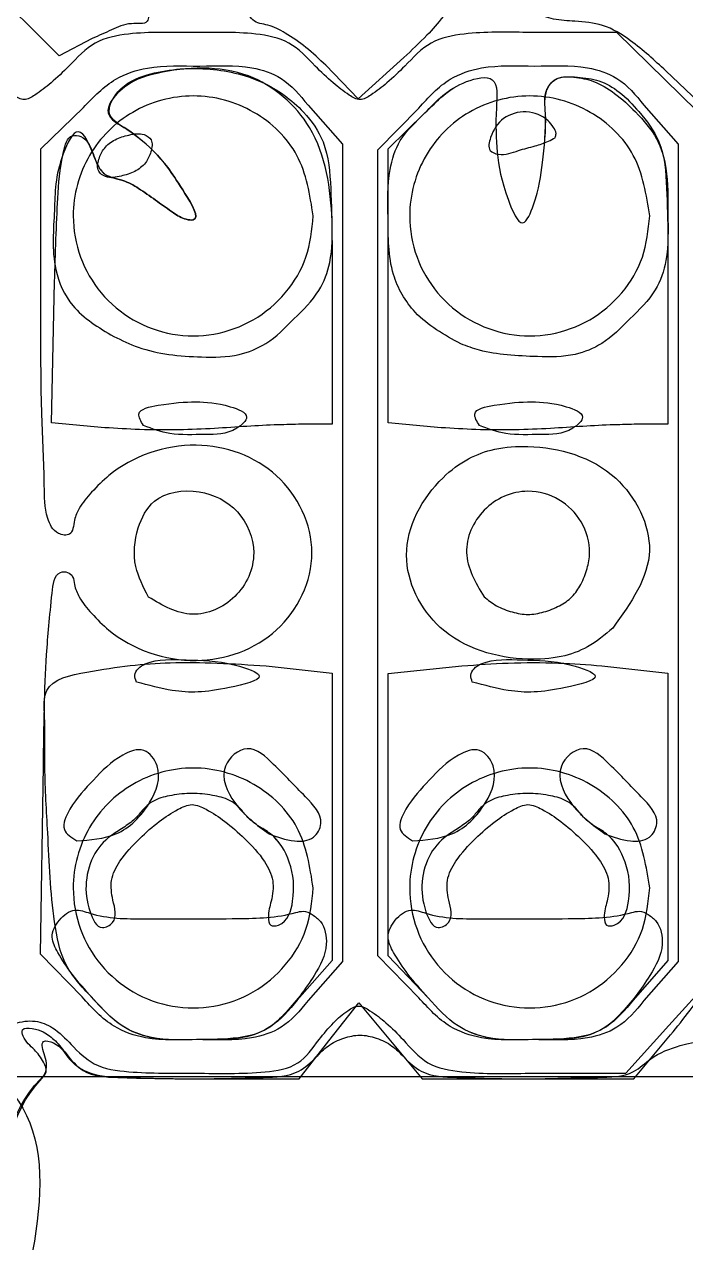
# Model space of a CAD drawing. Extents: x 15.9 to 97.5, y 243.5 to 291.3.
# Drawn here: x 48.75 to 53.75, y 252.74 to 261.96 of the extents above; entities that cross this region are included whole.
import ezdxf

# ---------------------------------------------------------------- set-up
doc = ezdxf.new("R2010")
doc.units = 0
for name, color, linetype in [('black', 7, 'CONTINUOUS'), ('blue', 7, 'CONTINUOUS'), ('drawing', 7, 'CONTINUOUS'), ('red', 7, 'CONTINUOUS')]:
    doc.layers.add(name, color=color, linetype=linetype)

msp = doc.modelspace()

# ---------------------------------------------------------------- linework, layer by layer
at = {"layer": 'black', "color": 7}
for points in [[(49.422142, 259.600428)], [(52.046809, 259.543313)], [(49.647876, 258.92601)], [(52.187876, 258.92601)], [(49.593677, 256.985583)], [(52.133677, 256.985583)], [(49.142202, 255.784251)], [(50.597016, 255.835941)], [(51.682202, 255.784251)], [(53.137016, 255.835941)], [(49.258875, 254.597327)], [(51.798875, 254.597327)]]:
    msp.add_lwpolyline(points, close=True, dxfattribs=at)
for points, knots in [([(49.422142, 259.600428), (49.308209, 259.667619), (49.10536, 259.787248), (48.94167, 260.148198), (48.98197, 260.564714), (48.976066, 260.868816), (49.156627, 261.241913), (49.261286, 261.002312), (49.298865, 260.891548), (49.351448, 260.820487), (49.428208, 260.795913), (49.521801, 260.77459), (49.632385, 260.707746), (49.75044, 260.622227), (49.864185, 260.541971), (49.946412, 260.486475), (50.091521, 260.469461), (49.898183, 260.788423), (49.773678, 260.962484), (49.565132, 261.151648), (49.32035, 261.276839), (49.497533, 261.519526), (49.861706, 261.634314), (50.440668, 261.663542), (50.999802, 261.180837), (51.077575, 260.60945), (51.07692, 260.186628), (50.97874, 259.920219), (50.785101, 259.734552), (50.600497, 259.544737), (50.351339, 259.44373), (50.09761, 259.441136), (49.841953, 259.457834), (49.615022, 259.506109), (49.483046, 259.570646), (49.422142, 259.600428)], [0, 0, 0, 0, 0.387128, 0.689254, 1.13491, 1.57045, 1.772409, 1.977504, 2.074988, 2.159223, 2.223665, 2.311583, 2.447482, 2.604946, 2.751929, 2.860423, 2.912477, 3.1221, 3.498342, 3.781423, 3.969163, 4.160166, 4.467764, 5.158713, 5.764733, 6.491312, 6.805904, 7.031623, 7.318396, 7.600335, 7.819194, 8.103215, 8.352731, 8.589411, 8.79223, 8.79223, 8.79223, 8.79223]), ([(52.046809, 259.543308), (51.922338, 259.612358), (51.700287, 259.735541), (51.494656, 260.095811), (51.499898, 260.477891), (51.488364, 260.820165), (51.578123, 261.107177), (51.810916, 261.316744), (51.989362, 261.51881), (52.337935, 261.592769), (52.30651, 261.265849), (52.317283, 260.976081), (52.361322, 260.726048), (52.508972, 260.378054), (52.63661, 260.67696), (52.662921, 260.918568), (52.700844, 261.220463), (52.671601, 261.442272), (52.762561, 261.569366), (52.907837, 261.564473), (53.062033, 261.535362), (53.2218, 261.438172), (53.380419, 261.290561), (53.538479, 261.111424), (53.617494, 260.836635), (53.609351, 260.52514), (53.621533, 260.211757), (53.525178, 259.924164), (53.325689, 259.735981), (53.140887, 259.544487), (52.891296, 259.443981), (52.644045, 259.444196), (52.403268, 259.457684), (52.206551, 259.484219), (52.093595, 259.526006), (52.046809, 259.543313)], [0, 0, 0, 0, 0.419965, 0.749202, 1.183315, 1.544712, 1.777287, 2.057359, 2.451324, 2.646793, 2.862263, 3.196063, 3.569085, 3.771983, 3.929951, 4.25568, 4.627429, 4.806279, 4.906375, 5.049861, 5.200842, 5.384347, 5.596233, 5.854354, 6.086785, 6.432853, 6.787255, 7.022566, 7.314411, 7.596658, 7.814657, 8.099001, 8.329476, 8.540684, 8.690015, 8.690015, 8.690015, 8.690015]), ([(49.647876, 258.926015), (49.628189, 258.957731), (49.574684, 259.043928), (49.82698, 259.09523), (50.035646, 259.109905), (50.243991, 259.097), (50.476264, 259.006499), (50.308552, 258.854461), (50.108602, 258.863202), (49.86275, 258.846563), (49.713353, 258.901801), (49.647876, 258.92601)], [0, 0, 0, 0, 0.093812, 0.254958, 0.539959, 0.803195, 0.949663, 1.061078, 1.306571, 1.572742, 1.780412, 1.780412, 1.780412, 1.780412]), ([(52.187876, 258.926015), (52.168189, 258.957731), (52.114684, 259.043928), (52.36698, 259.09523), (52.575646, 259.109905), (52.783991, 259.097), (53.016264, 259.006499), (52.848552, 258.854461), (52.648602, 258.863202), (52.402751, 258.846563), (52.253353, 258.901801), (52.187876, 258.92601)], [0, 0, 0, 0, 0.093812, 0.254958, 0.539959, 0.803195, 0.949663, 1.061078, 1.306571, 1.572741, 1.780412, 1.780412, 1.780412, 1.780412]), ([(49.593678, 256.985589), (49.587415, 257.002803), (49.574647, 257.037892), (49.605943, 257.093299), (49.732385, 257.165408), (50.00749, 257.145767), (50.243367, 257.153427), (50.63355, 257.021493), (50.174155, 256.908335), (49.924525, 256.897191), (49.68688, 256.960682), (49.593677, 256.985583)], [0, 0, 0, 0, 0.052666, 0.107359, 0.172424, 0.482869, 0.857044, 1.055304, 1.297425, 1.729902, 2.008964, 2.008964, 2.008964, 2.008964]), ([(52.133678, 256.985589), (52.127415, 257.002803), (52.114647, 257.037892), (52.145943, 257.093299), (52.272385, 257.165408), (52.54749, 257.145767), (52.783367, 257.153427), (53.17355, 257.021493), (52.714155, 256.908335), (52.464525, 256.897191), (52.22688, 256.960682), (52.133677, 256.985583)], [0, 0, 0, 0, 0.052666, 0.107359, 0.172424, 0.482869, 0.857044, 1.055304, 1.297425, 1.729902, 2.008964, 2.008964, 2.008964, 2.008964]), ([(49.142202, 255.784251), (49.101962, 255.809737), (49.01148, 255.867043), (49.110775, 256.076948), (49.268836, 256.24385), (49.435937, 256.420509), (49.656452, 256.505809), (49.801487, 256.31029), (49.700865, 256.039555), (49.468131, 255.80598), (49.245491, 255.791137), (49.142202, 255.784251)], [0, 0, 0, 0, 0.126605, 0.284679, 0.568214, 0.859695, 1.022338, 1.177177, 1.459468, 1.80783, 2.109307, 2.109307, 2.109307, 2.109307]), ([(50.597016, 255.835941), (50.504225, 255.90408), (50.336138, 256.027511), (50.197197, 256.333858), (50.443472, 256.544402), (50.672057, 256.324967), (50.833775, 256.156235), (51.028205, 255.957371), (50.936602, 255.785465), (50.766053, 255.77374), (50.658919, 255.813162), (50.597016, 255.835941)], [0, 0, 0, 0, 0.350964, 0.635756, 0.846656, 1.079272, 1.422358, 1.657013, 1.773226, 1.919, 2.118504, 2.118504, 2.118504, 2.118504]), ([(51.682202, 255.784251), (51.641962, 255.809737), (51.55148, 255.867043), (51.650775, 256.076948), (51.808836, 256.24385), (51.975937, 256.420509), (52.196452, 256.505809), (52.341487, 256.31029), (52.240865, 256.039555), (52.008131, 255.80598), (51.785491, 255.791137), (51.682202, 255.784251)], [0, 0, 0, 0, 0.126605, 0.284679, 0.568214, 0.859695, 1.022338, 1.177177, 1.459468, 1.80783, 2.109307, 2.109307, 2.109307, 2.109307]), ([(53.137016, 255.835941), (53.044225, 255.90408), (52.876138, 256.027511), (52.737197, 256.333858), (52.983472, 256.544402), (53.212057, 256.324967), (53.373775, 256.156235), (53.568205, 255.957371), (53.476602, 255.785465), (53.306053, 255.77374), (53.198919, 255.813162), (53.137016, 255.835941)], [0, 0, 0, 0, 0.350964, 0.635756, 0.846656, 1.079272, 1.422358, 1.657013, 1.773226, 1.919, 2.118504, 2.118504, 2.118504, 2.118504]), ([(49.258875, 254.597329), (49.206524, 254.656075), (49.110304, 254.764051), (49.010326, 254.914212), (48.935622, 255.059764), (49.002158, 255.190117), (49.119119, 255.280953), (49.340447, 255.194359), (49.749585, 255.193382), (50.272374, 255.191684), (50.673433, 255.202524), (50.86042, 255.258954), (50.928056, 255.227234), (51.014512, 255.15709), (51.052936, 254.969592), (50.921283, 254.725454), (50.75907, 254.511327), (50.56609, 254.333568), (50.327134, 254.279945), (50.039709, 254.282625), (49.737619, 254.269416), (49.452134, 254.380947), (49.329208, 254.518579), (49.258875, 254.597327)], [0, 0, 0, 0, 0.234615, 0.431223, 0.552184, 0.692698, 0.83274, 0.947664, 1.358901, 2.070239, 2.509195, 2.566968, 2.63801, 2.720064, 2.897254, 3.150446, 3.524156, 3.712126, 3.918724, 4.236032, 4.58046, 4.814105, 5.126564, 5.126564, 5.126564, 5.126564]), ([(51.798875, 254.597329), (51.746524, 254.656075), (51.650304, 254.764051), (51.550326, 254.914212), (51.475622, 255.059764), (51.542158, 255.190117), (51.659119, 255.280953), (51.880447, 255.194359), (52.289585, 255.193382), (52.812374, 255.191684), (53.213433, 255.202524), (53.40042, 255.258954), (53.468056, 255.227234), (53.554512, 255.15709), (53.592936, 254.969592), (53.461283, 254.725454), (53.29907, 254.511327), (53.10609, 254.333568), (52.867134, 254.279945), (52.579709, 254.282625), (52.277619, 254.269416), (51.992134, 254.380948), (51.869209, 254.518579), (51.798875, 254.597327)], [0, 0, 0, 0, 0.234615, 0.431223, 0.552184, 0.692698, 0.83274, 0.947664, 1.358901, 2.070239, 2.509195, 2.566968, 2.63801, 2.720064, 2.897254, 3.150446, 3.524156, 3.712126, 3.918724, 4.236032, 4.58046, 4.814104, 5.126564, 5.126564, 5.126564, 5.126564]), ([(36.143595, 245.869608), (36.105801, 246.586724), (35.999344, 248.606629), (36.485112, 251.117955), (35.666732, 253.490455), (36.209662, 254.022645), (36.217958, 254.090728), (36.201766, 254.161555), (36.156652, 254.287548), (36.317853, 254.250608), (36.372437, 254.127157), (36.548553, 254.003287), (36.876499, 253.991025), (37.320865, 253.978497), (37.756845, 253.991161), (38.102328, 254.002264), (38.243808, 254.136796), (38.34099, 254.240241), (38.458036, 254.294627), (38.584817, 254.32292), (38.711598, 254.294627), (38.828646, 254.24024), (38.925824, 254.136798), (39.067331, 254.002246), (39.412566, 253.991299), (39.851722, 253.977412), (40.290433, 253.994101), (40.632383, 253.998364), (40.789083, 254.146518), (41.018567, 254.297357), (41.592152, 254.261823), (42.394817, 254.306436), (43.197482, 254.261823), (43.771068, 254.297355), (44.000551, 254.146518), (44.157258, 253.998363), (44.499157, 253.994128), (44.938251, 253.977202), (45.37607, 253.991921), (45.723804, 254.001314), (45.891693, 254.169548), (46.065788, 254.317175), (46.34225, 254.318531), (46.515086, 254.172453), (46.671935, 254.017126), (46.950656, 253.978887), (47.277326, 253.951581), (47.639443, 253.947311), (47.936165, 253.961029), (48.165378, 253.998854), (48.316233, 254.05215), (48.441663, 254.058715), (49.114895, 253.604354), (48.275374, 250.932044), (48.19428, 249.128963), (49.21254, 245.861146), (48.244594, 245.838868), (47.840629, 245.862681), (47.256486, 245.912861), (46.694215, 245.951767), (46.247738, 245.995041), (45.433063, 245.732646), (43.544947, 245.87258), (41.162746, 245.878701), (39.274768, 245.725167), (38.474885, 245.9917), (38.063936, 245.95448), (37.435558, 245.902102), (36.815146, 245.871824), (36.338616, 245.779084), (36.183668, 245.851054), (36.143597, 245.869666)], [0, 0, 0, 0, 2.131708, 6.004398, 8.113401, 8.167778, 8.231539, 8.302195, 8.412765, 8.488841, 8.662815, 8.821885, 9.099927, 9.622954, 10.160049, 10.434266, 10.60378, 10.726075, 10.859055, 10.983732, 11.10841, 11.24139, 11.363685, 11.5332, 11.807417, 12.344511, 12.871351, 13.148285, 13.3098, 13.501142, 13.957313, 14.950858, 15.944403, 16.400574, 16.591916, 16.753432, 17.030365, 17.557203, 18.094299, 18.368516, 18.538029, 18.787715, 19.037471, 19.286029, 19.448389, 19.687201, 20.091641, 20.448362, 20.767985, 20.983846, 21.140067, 21.250931, 21.341953, 23.494369, 27.371613, 29.491794, 29.692914, 30.136981, 30.729306, 31.438248, 31.843874, 32.047915, 33.985121, 37.382943, 39.320054, 39.515389, 39.89051, 40.534164, 41.411691, 41.787036, 41.917962, 41.917962, 41.917962, 41.917962]), ([(48.843596, 245.869602), (48.805801, 246.586718), (48.699344, 248.606623), (49.185115, 251.117949), (48.366723, 253.49045), (48.909653, 254.022639), (48.917951, 254.09072), (48.901771, 254.16155), (48.856653, 254.287542), (49.017854, 254.250603), (49.072438, 254.127151), (49.248554, 254.003281), (49.5765, 253.991019), (50.020866, 253.978491), (50.456846, 253.991155), (50.802329, 254.002258), (50.943809, 254.13679), (51.040991, 254.240235), (51.158038, 254.294621), (51.284819, 254.322914), (51.4116, 254.294621), (51.528648, 254.240234), (51.625825, 254.136793), (51.767335, 254.002232), (52.112545, 253.991361), (52.551371, 253.976902), (52.989034, 253.995533), (53.331503, 253.996239), (53.499271, 254.16217), (53.879851, 254.312577), (54.866444, 254.239838), (56.364819, 254.31604), (57.863193, 254.23984), (58.849788, 254.312574), (59.230365, 254.162171), (59.398139, 253.996235), (59.74056, 253.995561), (60.178603, 253.976693), (60.616095, 253.991983), (60.963803, 254.001301), (61.131696, 254.169544), (61.305789, 254.317169), (61.582252, 254.318525), (61.755087, 254.172447), (61.911936, 254.01712), (62.190657, 253.978881), (62.517327, 253.951575), (62.879444, 253.947305), (63.176166, 253.961023), (63.405379, 253.998848), (63.556234, 254.052144), (63.681665, 254.058709), (64.354898, 253.604349), (63.515375, 250.932037), (63.434281, 249.128956), (64.452542, 245.861142), (63.484596, 245.838861), (63.080629, 245.862683), (62.496497, 245.912809), (61.934184, 245.95193), (61.487791, 245.994764), (60.46201, 245.6675), (57.928683, 245.916386), (54.719435, 245.924834), (52.185264, 245.657917), (51.174837, 245.99144), (50.763966, 245.954626), (50.135546, 245.902024), (49.51515, 245.871827), (49.038617, 245.779077), (48.883669, 245.851048), (48.843598, 245.86966)], [0, 0, 0, 0, 2.131708, 6.004398, 8.113401, 8.167778, 8.23154, 8.302195, 8.412764, 8.488841, 8.662814, 8.821884, 9.099927, 9.622954, 10.160049, 10.434266, 10.603779, 10.726075, 10.859054, 10.983732, 11.10841, 11.241389, 11.363684, 11.533199, 11.807416, 12.344511, 12.869743, 13.147138, 13.307591, 13.552933, 14.350335, 16.212278, 18.074221, 18.871622, 19.116964, 19.277418, 19.554813, 20.080044, 20.617139, 20.891356, 21.06087, 21.310555, 21.560311, 21.808869, 21.971229, 22.210042, 22.614481, 22.971202, 23.290825, 23.506686, 23.662907, 23.773772, 23.864794, 26.01721, 29.894454, 32.014635, 32.215755, 32.659822, 33.252147, 33.96109, 34.366715, 34.570757, 37.166187, 41.786394, 44.381754, 44.577089, 44.952209, 45.595863, 46.473391, 46.848736, 46.979662, 46.979662, 46.979662, 46.979662])]:
    msp.add_open_spline(points, degree=3, knots=knots, dxfattribs=at)
at = {"layer": 'blue', "color": 7}
for points in [[(49.258187, 261.853871), (49.009527, 261.724202), (48.439863, 262.289501)], [(51.615854, 261.709453), (51.269571, 261.396607), (51.025539, 261.651331)], [(59.072234, 261.559437), (58.735529, 261.214869), (58.707799, 260.0757), (58.680069, 258.93653), (56.364856, 258.93653), (54.049642, 258.93653), (54.021912, 260.085431), (53.994182, 261.234332), (53.596944, 261.609431)], [(51.898642, 258.909554), (51.496475, 258.945774), (51.496475, 259.982859), (51.496475, 261.019945), (51.775673, 261.290553)], [(49.356148, 258.909639), (48.951487, 258.945959), (48.975147, 260.013793)], [(51.073141, 259.988331), (51.073141, 258.936494), (50.840308, 258.935732)], [(53.613142, 259.988337), (53.613142, 258.9365), (53.380309, 258.935738)], [(50.573718, 257.108467), (51.073154, 257.051957), (51.073154, 255.965173), (51.073154, 254.878388), (50.810383, 254.579109)], [(51.798875, 254.597334), (51.497944, 254.914834), (51.497182, 255.982643), (51.49642, 257.05045), (52.055318, 257.10771)], [(53.113651, 257.108472), (53.613087, 257.051962), (53.613087, 255.965178), (53.613087, 254.878393), (53.350316, 254.579114)], [(50.006431, 253.98349), (50.824057, 253.98349), (51.049479, 254.271525), (51.274901, 254.55956), (51.515363, 254.271525), (51.755825, 253.98349), (52.555942, 253.98349), (53.356059, 253.98349), (53.632773, 254.315985)]]:
    msp.add_lwpolyline(points, dxfattribs=at)
for points in [[(49.356147, 258.909652)], [(51.898642, 258.909558)], [(49.415112, 255.336033)], [(51.955112, 255.336033)], [(49.269924, 254.587102)], [(51.79882, 254.597334)]]:
    msp.add_lwpolyline(points, close=True, dxfattribs=at)
for points, knots in [([(53.596944, 261.609431), (53.511482, 261.688506), (53.36724, 261.821968), (53.13354, 261.967124), (52.925445, 261.983903), (52.751471, 261.99484), (52.615314, 262.036724), (52.508295, 262.100868), (52.44782, 262.211854), (52.511791, 262.359436), (52.625237, 262.48714), (52.739071, 262.635336), (52.814019, 262.757956), (52.872748, 262.893728), (52.788255, 263.053059), (52.601823, 263.153254), (52.383732, 263.160579), (52.159396, 263.138256), (52.094857, 262.920342), (52.287993, 262.853999), (52.439708, 262.86179), (52.488417, 262.735417), (52.348864, 262.657898), (52.182284, 262.550891), (51.805763, 262.558206), (51.309751, 262.567803), (50.870737, 262.613213), (50.479226, 262.620676), (50.422081, 262.820597), (50.459521, 263.015894), (50.205622, 263.037384), (50.056389, 262.886304), (49.870566, 262.773365), (49.752358, 262.705582), (49.621913, 262.631138), (49.456296, 262.867252), (49.162222, 263.076274), (48.921795, 263.323426), (48.782906, 263.466199)], [0, 0, 0, 0, 0.350286, 0.59121, 0.804152, 0.965841, 1.114677, 1.226447, 1.335632, 1.457171, 1.672773, 1.857181, 2.012664, 2.108942, 2.282593, 2.484959, 2.719659, 2.951302, 3.070435, 3.271053, 3.425396, 3.481145, 3.619079, 3.802843, 4.111563, 4.686452, 5.291829, 5.540848, 5.674629, 5.874219, 6.000628, 6.296308, 6.493258, 6.645935, 6.722204, 6.900187, 7.326745, 7.910209, 7.910209, 7.910209, 7.910209]), ([(55.339201, 263.064062), (55.345843, 263.134181), (55.356115, 263.242616), (55.276163, 263.396575), (55.128295, 263.40798), (54.989384, 263.414145), (54.855752, 263.342109), (54.762624, 263.209132), (54.629531, 263.0338), (54.263314, 262.99622), (53.802541, 262.988146), (53.380968, 262.953819), (53.026194, 262.957213), (52.966214, 262.793243), (52.995569, 262.658388), (53.17849, 262.603762), (53.383374, 262.598394), (53.62324, 262.566928), (53.824504, 262.525102), (54.324071, 262.264533), (55.604352, 262.360835), (57.130096, 262.361418), (58.40733, 262.267405), (58.9125, 262.534383), (59.1508, 262.563021), (59.45161, 262.578705), (59.701443, 262.573176), (59.941118, 262.553549), (59.9661, 262.416218), (59.967477, 262.315433), (59.981791, 262.217441), (60.013455, 262.136751), (60.01883, 262.035469), (59.88492, 261.982232), (59.72214, 261.957331), (59.501027, 261.898688), (59.278158, 261.758001), (59.145014, 261.629615), (59.072234, 261.559437)], [0, 0, 0, 0, 0.209327, 0.323712, 0.471659, 0.613302, 0.743592, 0.902306, 1.101475, 1.37243, 1.938985, 2.491842, 2.726407, 2.849491, 2.962781, 3.098105, 3.363764, 3.599286, 3.817949, 3.976511, 5.276669, 7.455521, 8.743337, 8.909452, 9.151076, 9.455382, 9.799852, 9.957789, 10.068537, 10.167323, 10.271011, 10.358172, 10.434659, 10.539299, 10.728373, 10.957633, 11.208779, 11.511576, 11.511576, 11.511576, 11.511576]), ([(48.871848, 262.958249), (49.043519, 262.758089), (49.30372, 262.454706), (49.663433, 262.215237), (49.697635, 261.952908), (49.531303, 261.979763), (49.406991, 261.917938), (49.308328, 261.875459), (49.258187, 261.853871)], [0, 0, 0, 0, 0.786009, 1.191351, 1.287916, 1.407948, 1.564761, 1.726809, 1.726809, 1.726809, 1.726809]), ([(51.025539, 261.651331), (50.976842, 261.697768), (50.881802, 261.788397), (50.733231, 261.889959), (50.598674, 261.961733), (50.483462, 261.969089), (50.427635, 262.057316), (50.579803, 262.235343), (51.041924, 262.205376), (51.387256, 262.214544), (52.036551, 262.20366), (51.894969, 261.989705), (51.781606, 261.866785), (51.67545, 261.766022), (51.615854, 261.709453)], [0, 0, 0, 0, 0.201563, 0.393385, 0.537956, 0.657446, 0.716138, 0.807126, 1.251163, 1.932904, 2.301651, 2.400451, 2.590463, 2.833676, 2.833676, 2.833676, 2.833676]), ([(48.975147, 260.013793), (48.981758, 260.229967), (48.992055, 260.566706), (49.016683, 260.905368), (49.075313, 261.13104), (49.181816, 261.118027), (49.237961, 261.060227), (49.269002, 260.975819), (49.299603, 260.890223), (49.351311, 260.820704), (49.428252, 260.795811), (49.521778, 260.774606), (49.632393, 260.70771), (49.750436, 260.622209), (49.864186, 260.541949), (49.946408, 260.486453), (50.091531, 260.469438), (49.897921, 260.788421), (49.775245, 260.96234), (49.564833, 261.148969), (49.343735, 261.268678), (49.461235, 261.497749), (49.732152, 261.613416), (50.118421, 261.646996), (50.540662, 261.555716), (50.84293, 261.339277), (51.042146, 261.053366), (51.074932, 260.590206), (51.07386, 260.230158), (51.073141, 259.988331)], [0, 0, 0, 0, 0.632387, 0.985082, 1.125399, 1.188205, 1.264317, 1.357536, 1.45502, 1.539255, 1.603697, 1.691615, 1.827514, 1.984978, 2.131961, 2.240455, 2.292509, 2.502132, 2.878374, 3.161455, 3.336068, 3.512664, 3.76959, 4.219179, 4.649137, 5.039161, 5.307581, 5.664803, 6.395524, 6.395524, 6.395524, 6.395524]), ([(51.775673, 261.290553), (51.861861, 261.381979), (51.990813, 261.518767), (52.337635, 261.592768), (52.306646, 261.265837), (52.31723, 260.976077), (52.361338, 260.726032), (52.508954, 260.378059), (52.636678, 260.676899), (52.662309, 260.919039), (52.703003, 261.220017), (52.66831, 261.447622), (52.775369, 261.574776), (52.931828, 261.561033), (53.097, 261.545455), (53.259615, 261.446951), (53.410087, 261.289161), (53.5832, 261.058208), (53.61433, 260.590786), (53.61362, 260.23053), (53.613142, 259.988337)], [0, 0, 0, 0, 0.393964, 0.589434, 0.804904, 1.138704, 1.511726, 1.714624, 1.872592, 2.198321, 2.570069, 2.75223, 2.854959, 3.018275, 3.183518, 3.35802, 3.568986, 3.841323, 4.198575, 4.93143, 4.93143, 4.93143, 4.93143]), ([(50.840308, 258.935732), (50.78187, 258.934421), (50.644782, 258.931345), (50.426016, 258.920519), (50.176486, 258.902345), (49.905987, 258.891297), (49.629616, 258.89242), (49.443394, 258.904154), (49.356147, 258.909652)], [0, 0, 0, 0, 0.175352, 0.411359, 0.656998, 0.925893, 1.223365, 1.485584, 1.485584, 1.485584, 1.485584]), ([(53.380309, 258.935738), (53.321871, 258.934427), (53.184783, 258.931351), (52.966017, 258.920524), (52.7166, 258.902364), (52.446516, 258.891299), (52.170976, 258.892374), (51.98547, 258.904079), (51.898642, 258.909558)], [0, 0, 0, 0, 0.175352, 0.411359, 0.656998, 0.925552, 1.222127, 1.48309, 1.48309, 1.48309, 1.48309]), ([(49.269912, 254.587107), (49.192845, 254.666349), (49.034386, 254.829281), (48.946724, 255.284106), (48.929774, 255.780755), (48.894329, 256.307979), (48.907231, 256.651204), (48.880728, 256.994266), (49.352602, 257.091534), (49.865468, 257.151587), (50.327097, 257.123482), (50.573718, 257.108467)], [0, 0, 0, 0, 0.324785, 0.667796, 1.342625, 1.83885, 2.226327, 2.422397, 2.755572, 3.388542, 4.114581, 4.114581, 4.114581, 4.114581]), ([(52.055318, 257.10771), (52.171901, 257.116022), (52.414916, 257.133348), (52.7686, 257.134287), (53.004332, 257.116651), (53.113651, 257.108472)], [0, 0, 0, 0, 0.350595, 0.730811, 1.059615, 1.059615, 1.059615, 1.059615]), ([(49.415111, 255.336037), (49.406823, 255.38623), (49.389761, 255.48956), (49.476418, 255.65548), (49.608407, 255.796135), (49.757734, 255.929363), (49.888212, 256.015086), (50.014811, 256.07478), (50.14139, 256.015085), (50.271962, 255.92937), (50.421489, 255.795525), (50.555814, 255.654277), (50.640056, 255.486163), (50.617755, 255.333582), (50.585327, 255.233324), (50.597625, 255.133457), (50.734633, 255.149874), (50.796675, 255.36568), (50.775215, 255.612284), (50.654067, 255.819647), (50.511383, 255.895329), (50.429841, 255.961688), (50.373288, 256.040701), (50.287086, 256.102974), (50.162141, 256.132234), (50.014811, 256.14802), (49.867474, 256.132236), (49.742544, 256.10296), (49.656324, 256.040738), (49.599917, 255.961659), (49.517646, 255.89622), (49.393657, 255.825199), (49.259864, 255.694211), (49.200992, 255.467724), (49.220239, 255.284904), (49.306133, 255.093895), (49.458045, 255.179657), (49.432191, 255.273826), (49.415112, 255.336033)], [0, 0, 0, 0, 0.148915, 0.306562, 0.534907, 0.731398, 0.900876, 1.012187, 1.123494, 1.292974, 1.489465, 1.720393, 1.878274, 2.032993, 2.157694, 2.218442, 2.276679, 2.488053, 2.784245, 3.040937, 3.153908, 3.265267, 3.35281, 3.443656, 3.576955, 3.731939, 3.886924, 4.020224, 4.111068, 4.19855, 4.309774, 4.422587, 4.62823, 4.853535, 5.081207, 5.233086, 5.319928, 5.488949, 5.488949, 5.488949, 5.488949]), ([(51.955111, 255.336037), (51.946823, 255.38623), (51.929761, 255.48956), (52.016418, 255.65548), (52.148407, 255.796135), (52.297734, 255.929363), (52.428212, 256.015086), (52.554811, 256.07478), (52.68139, 256.015085), (52.811962, 255.92937), (52.961489, 255.795525), (53.095814, 255.654277), (53.180056, 255.486163), (53.157755, 255.333582), (53.125327, 255.233324), (53.137625, 255.133457), (53.274633, 255.149874), (53.336675, 255.36568), (53.315215, 255.612284), (53.194067, 255.819647), (53.051383, 255.895329), (52.969841, 255.961688), (52.913288, 256.040701), (52.827086, 256.102974), (52.702141, 256.132234), (52.554811, 256.14802), (52.407474, 256.132236), (52.282544, 256.10296), (52.196324, 256.040738), (52.139917, 255.961659), (52.057646, 255.89622), (51.933657, 255.825199), (51.799864, 255.694211), (51.740992, 255.467724), (51.760239, 255.284904), (51.846133, 255.093895), (51.998045, 255.179657), (51.972191, 255.273826), (51.955112, 255.336033)], [0, 0, 0, 0, 0.148915, 0.306562, 0.534907, 0.731398, 0.900876, 1.012187, 1.123494, 1.292974, 1.489465, 1.720393, 1.878274, 2.032993, 2.157694, 2.218442, 2.276679, 2.488053, 2.784245, 3.040937, 3.153908, 3.265267, 3.35281, 3.443656, 3.576955, 3.731939, 3.886924, 4.020224, 4.111068, 4.19855, 4.309774, 4.422587, 4.62823, 4.853535, 5.081207, 5.233086, 5.319928, 5.488949, 5.488949, 5.488949, 5.488949]), ([(53.632773, 254.315985), (53.682727, 254.377394), (53.776083, 254.492155), (53.8853, 254.647658), (53.993231, 254.802392), (53.995996, 255.073834), (54.027473, 255.472309), (54.029431, 255.806286), (54.030534, 255.994323)], [0, 0, 0, 0, 0.237029, 0.442962, 0.573978, 0.791042, 1.227303, 1.789407, 1.789407, 1.789407, 1.789407]), ([(50.810383, 254.579109), (50.748585, 254.504474), (50.63842, 254.371426), (50.360847, 254.268534), (50.053466, 254.286477), (49.742773, 254.269107), (49.458282, 254.376174), (49.337999, 254.510869), (49.269924, 254.587102)], [0, 0, 0, 0, 0.285688, 0.509287, 0.855673, 1.203112, 1.434932, 1.737212, 1.737212, 1.737212, 1.737212]), ([(53.350316, 254.579114), (53.28852, 254.504482), (53.178358, 254.371438), (52.900765, 254.268511), (52.593023, 254.286682), (52.280487, 254.268435), (51.992399, 254.380356), (51.86922, 254.518424), (51.79882, 254.597334)], [0, 0, 0, 0, 0.285688, 0.509286, 0.855672, 1.204531, 1.439183, 1.752185, 1.752185, 1.752185, 1.752185]), ([(48.843596, 245.869602), (48.804254, 246.586337), (48.693579, 248.602613), (49.187953, 251.164643), (48.366409, 253.449052), (48.924788, 254.037767), (48.886541, 254.126345), (48.822916, 254.211168), (48.743285, 254.268945), (48.720335, 254.372194), (48.818546, 254.366432), (48.896912, 254.340122), (48.988406, 254.270142), (49.071918, 254.15997), (49.200829, 254.004991), (49.557402, 253.987607), (49.825426, 253.985149), (50.006431, 253.98349)], [0, 0, 0, 0, 2.135769, 6.008219, 8.119462, 8.178542, 8.253692, 8.371526, 8.504483, 8.551594, 8.625384, 8.712119, 8.826841, 8.952734, 9.134127, 9.400489, 9.95454, 9.95454, 9.95454, 9.95454]), ([(46.434049, 254.273109), (46.492855, 254.199633), (46.605302, 254.059137), (46.92698, 253.963243), (47.273974, 253.95585), (47.644459, 253.946033), (47.938288, 253.961137), (48.165772, 253.998985), (48.316239, 254.052115), (48.441667, 254.058684), (49.114902, 253.604318), (48.275376, 250.932015), (48.194284, 249.12893), (49.212544, 245.861114), (48.244598, 245.838836), (47.840633, 245.862649), (47.25649, 245.912829), (46.694219, 245.951735), (46.247742, 245.995009), (45.433067, 245.732614), (43.544951, 245.872548), (41.16275, 245.878669), (39.274772, 245.725135), (38.474889, 245.991668), (38.06394, 245.954448), (37.435562, 245.90207), (36.81515, 245.871792), (36.33862, 245.779052), (36.183672, 245.851022), (36.143601, 245.869634)], [0, 0, 0, 0, 0.275613, 0.527015, 0.969209, 1.321047, 1.637207, 1.851772, 2.007994, 2.118858, 2.20988, 4.362296, 8.23954, 10.359721, 10.560841, 11.004908, 11.597233, 12.306175, 12.711801, 12.915842, 14.853048, 18.25087, 20.187981, 20.383316, 20.758437, 21.402091, 22.279618, 22.654962, 22.785889, 22.785889, 22.785889, 22.785889]), ([(61.674144, 254.273103), (61.73295, 254.199627), (61.845397, 254.059131), (62.167075, 253.963237), (62.514069, 253.955844), (62.884554, 253.946027), (63.178383, 253.961131), (63.405867, 253.998979), (63.556334, 254.052109), (63.681762, 254.058678), (64.354997, 253.604312), (63.515471, 250.93201), (63.43438, 249.128923), (64.452639, 245.86111), (63.484694, 245.838829), (63.080727, 245.862651), (62.496595, 245.912777), (61.934282, 245.951898), (61.487888, 245.994732), (60.462108, 245.667468), (57.928781, 245.916355), (54.719533, 245.924802), (52.185362, 245.657886), (51.174935, 245.991408), (50.764064, 245.954594), (50.135643, 245.901992), (49.515247, 245.871795), (49.038715, 245.779045), (48.883767, 245.851016), (48.843696, 245.869628)], [0, 0, 0, 0, 0.275613, 0.527015, 0.969209, 1.321047, 1.637207, 1.851772, 2.007994, 2.118858, 2.20988, 4.362296, 8.23954, 10.359721, 10.560841, 11.004907, 11.597232, 12.306175, 12.711801, 12.915842, 15.511272, 20.131479, 22.726839, 22.922174, 23.297295, 23.940949, 24.818476, 25.193821, 25.324747, 25.324747, 25.324747, 25.324747])]:
    msp.add_open_spline(points, degree=3, knots=knots, dxfattribs=at)
at = {"layer": 'drawing', "color": 1}
for points in [[(50.930875, 260.512062)], [(53.475168, 260.512062)], [(50.930875, 255.427269)], [(53.475168, 255.427269)]]:
    msp.add_lwpolyline(points, close=True, dxfattribs=at)
msp.add_lwpolyline([(28.64063, 254.000042), (84.088924, 254.000042)], dxfattribs=at)
for points in [[(50.930875, 260.512062), (50.920034, 260.405977), (50.898507, 260.195325), (50.73149, 259.916945), (50.486948, 259.709976), (50.18413, 259.600208), (49.862803, 259.600205), (49.560416, 259.709985), (49.314154, 259.916912), (49.153529, 260.195448), (49.087605, 260.564362), (49.201357, 260.987454), (49.548197, 261.33408), (50.024326, 261.462738), (50.49556, 261.334149), (50.856797, 260.987184), (50.905936, 260.672018), (50.930875, 260.512062)], [(53.475168, 260.512062), (53.464327, 260.405977), (53.4428, 260.195325), (53.275783, 259.916945), (53.031241, 259.709976), (52.728423, 259.600208), (52.407096, 259.600205), (52.104709, 259.709985), (51.858447, 259.916912), (51.697822, 260.195448), (51.631898, 260.564362), (51.74565, 260.987454), (52.09249, 261.33408), (52.568619, 261.462738), (53.039853, 261.334149), (53.40109, 260.987184), (53.450229, 260.672018), (53.475168, 260.512062)], [(50.930875, 255.427269), (50.920034, 255.321183), (50.898507, 255.110531), (50.73149, 254.832151), (50.486948, 254.625183), (50.18413, 254.515414), (49.862803, 254.515411), (49.560416, 254.625192), (49.314154, 254.832118), (49.153529, 255.110654), (49.087605, 255.479568), (49.201357, 255.90266), (49.548197, 256.249287), (50.024326, 256.377944), (50.49556, 256.249356), (50.856797, 255.902391), (50.905936, 255.587224), (50.930875, 255.427269)], [(53.475168, 255.427269), (53.464327, 255.321183), (53.4428, 255.110531), (53.275783, 254.832151), (53.031241, 254.625183), (52.728423, 254.515414), (52.407096, 254.515411), (52.104709, 254.625192), (51.858447, 254.832118), (51.697822, 255.110654), (51.631898, 255.479568), (51.74565, 255.90266), (52.09249, 256.249287), (52.568619, 256.377944), (53.039853, 256.249356), (53.40109, 255.902391), (53.450229, 255.587224), (53.475168, 255.427269)]]:
    msp.add_open_spline(points, degree=3, knots=[0, 0, 0, 0, 0.316641, 0.62875, 0.945391, 1.262031, 1.57414, 1.890781, 2.207422, 2.519531, 2.836172, 3.3106, 3.770957, 4.245385, 4.719814, 5.180171, 5.654599, 5.654599, 5.654599, 5.654599], dxfattribs=at)
at = {"layer": 'red', "color": 7}
for points in [[(52.565124, 254.025834), (53.293801, 254.025834), (53.619333, 254.385668), (53.944863, 254.745501), (53.948363, 257.966372), (53.951863, 261.187244), (53.588825, 261.543539), (53.225787, 261.899834), (52.546332, 261.899834)], [(48.871815, 259.688233), (48.871815, 261.018791), (49.192884, 261.332308)], [(50.891701, 261.350351), (51.15113, 261.054878), (51.15113, 257.962824), (51.15113, 254.870771), (50.891701, 254.575297)], [(51.728757, 254.597384), (51.418673, 254.914939), (51.418673, 257.962829), (51.418673, 261.01072), (51.728757, 261.328274)], [(53.431695, 261.350356), (53.691124, 261.054883), (53.691124, 257.962829), (53.691124, 254.870776), (53.431695, 254.575302)], [(49.183207, 254.603067), (48.867574, 254.926305), (48.890864, 256.35293)]]:
    msp.add_lwpolyline(points, dxfattribs=at)
for points in [[(52.76066, 261.103788)], [(49.703976, 260.996538)], [(49.684298, 257.628107)], [(52.22219, 257.63021)], [(53.196939, 257.394204)], [(49.415112, 255.336028)], [(51.955112, 255.336028)], [(49.183213, 254.603062)], [(51.728757, 254.597384)]]:
    msp.add_lwpolyline(points, close=True, dxfattribs=at)
for points, knots in [([(52.546332, 261.899834), (52.389169, 261.903176), (52.14619, 261.908344), (51.806639, 261.84279), (51.642786, 261.662056), (51.497871, 261.521803), (51.38797, 261.439341), (51.284862, 261.374359), (51.181754, 261.439341), (51.071852, 261.5218), (50.92685, 261.662165), (50.762463, 261.843363), (50.419659, 261.909199), (50.014863, 261.893763), (49.610066, 261.909199), (49.267261, 261.843364), (49.102876, 261.662165), (48.957871, 261.521798), (48.847972, 261.439346), (48.744859, 261.37435), (48.641768, 261.439388), (48.531742, 261.521445), (48.395039, 261.656583), (48.250312, 261.801717), (48.049858, 261.890393), (47.827028, 261.91132), (47.625435, 261.87017), (47.471206, 262.061075), (47.734739, 262.068728), (47.892279, 262.175897), (47.962711, 262.411475), (47.909553, 262.597793), (47.853032, 262.736609), (47.826128, 262.826378), (47.825646, 262.942769), (47.709591, 263.07149), (47.504315, 263.082688), (47.319777, 263.035163), (47.232023, 262.91377), (47.189837, 262.806801), (47.177576, 262.686754), (47.169052, 262.555389), (47.303206, 262.48025), (47.466848, 262.514261), (47.707902, 262.540107), (47.747528, 262.276823), (47.515565, 262.258914), (47.381123, 262.238605), (47.28284, 262.189022), (47.298306, 262.096467), (47.289837, 261.980602), (47.121867, 261.907938), (46.966736, 261.91515), (46.806343, 261.863617), (46.67758, 261.770345), (46.507301, 261.622243), (46.356055, 261.410786), (46.040513, 261.416038), (45.884414, 261.645125), (45.704883, 261.863646), (45.362676, 261.930503), (45.118671, 261.919794), (44.957546, 261.912723)], [0, 0, 0, 0, 0.474528, 0.733635, 0.996982, 1.183439, 1.335525, 1.424018, 1.512513, 1.664599, 1.851056, 2.114794, 2.375696, 2.856534, 3.337373, 3.598275, 3.862014, 4.048472, 4.200558, 4.289051, 4.377546, 4.529632, 4.716088, 4.948135, 5.140904, 5.357584, 5.618791, 5.715928, 5.910783, 6.104453, 6.323441, 6.579343, 6.674409, 6.774287, 6.858491, 7.01697, 7.231357, 7.449274, 7.549837, 7.668981, 7.788203, 7.922241, 8.016166, 8.195362, 8.446294, 8.56878, 8.81531, 8.946246, 9.026844, 9.093018, 9.202582, 9.35169, 9.567354, 9.680038, 9.84722, 10.038847, 10.366126, 10.560932, 10.878907, 11.138359, 11.389076, 11.876489, 11.876489, 11.876489, 11.876489]), ([(49.192884, 261.332308), (49.269177, 261.411719), (49.40473, 261.552813), (49.722802, 261.659109), (50.072675, 261.637427), (50.414762, 261.659674), (50.717246, 261.563351), (50.829815, 261.425911), (50.891701, 261.350351)], [0, 0, 0, 0, 0.325514, 0.57836, 0.974984, 1.369303, 1.604074, 1.890745, 1.890745, 1.890745, 1.890745]), ([(51.728757, 261.328274), (51.802318, 261.409388), (51.932883, 261.553359), (52.251908, 261.660641), (52.604892, 261.636805), (52.951306, 261.660003), (53.256791, 261.564179), (53.369729, 261.42611), (53.431695, 261.350356)], [0, 0, 0, 0, 0.32303, 0.573349, 0.976348, 1.376304, 1.6125, 1.899643, 1.899643, 1.899643, 1.899643]), ([(52.760657, 261.103789), (52.763861, 261.114227), (52.772123, 261.141146), (52.74451, 261.186625), (52.686827, 261.263512), (52.542336, 261.320291), (52.356789, 261.264537), (52.276024, 261.139849), (52.245751, 261.003598), (52.364257, 260.962199), (52.474665, 261.007657), (52.601181, 261.038339), (52.695708, 261.068011), (52.743651, 261.094419), (52.76066, 261.103788)], [0, 0, 0, 0, 0.031649, 0.081627, 0.146973, 0.324252, 0.502954, 0.677582, 0.774682, 0.842401, 0.996791, 1.12815, 1.23394, 1.29211, 1.29211, 1.29211, 1.29211]), ([(49.703976, 260.996538), (49.711234, 261.029525), (49.723677, 261.086072), (49.636988, 261.144457), (49.537328, 261.125429), (49.431777, 261.095862), (49.347428, 261.029752), (49.305999, 260.944744), (49.290612, 260.850223), (49.37632, 260.792856), (49.476484, 260.81136), (49.581469, 260.841512), (49.667362, 260.906024), (49.692281, 260.967627), (49.703976, 260.996538)], [0, 0, 0, 0, 0.091101, 0.156172, 0.272603, 0.382239, 0.486576, 0.578844, 0.669944, 0.735015, 0.851446, 0.961082, 1.065419, 1.157686, 1.157686, 1.157686, 1.157686]), ([(48.890864, 256.35293), (48.894259, 256.641625), (48.899541, 257.09078), (48.942723, 257.525585), (48.971613, 257.818323), (49.074974, 257.822177), (49.119972, 257.782118), (49.124019, 257.708812), (49.165451, 257.610471), (49.259544, 257.496641), (49.503204, 257.251413), (50.031221, 257.067356), (50.708048, 257.307757), (51.026277, 257.962854), (50.708041, 258.617778), (50.031249, 258.858717), (49.50336, 258.673157), (49.260383, 258.430754), (49.165302, 258.317126), (49.11891, 258.211294), (49.113975, 258.084929), (48.972042, 258.105325), (48.897834, 258.259795), (48.899549, 258.565268), (48.87126, 259.053609), (48.871614, 259.458674), (48.871815, 259.688233)], [0, 0, 0, 0, 0.839815, 1.306593, 1.476578, 1.529889, 1.580113, 1.640788, 1.741123, 1.896638, 2.079767, 2.778179, 3.428674, 4.069199, 4.709724, 5.360219, 6.058631, 6.241087, 6.394585, 6.491608, 6.603411, 6.687005, 6.826386, 7.077518, 7.603971, 8.292567, 8.292567, 8.292567, 8.292567]), ([(53.196939, 257.394204), (53.332176, 257.583366), (53.592881, 257.948025), (53.246964, 258.633507), (52.705002, 258.783733), (52.314928, 258.760866), (52.090685, 258.679274), (51.798428, 258.457025), (51.52647, 257.962488), (51.859462, 257.297117), (52.405236, 257.140961), (52.79428, 257.16543), (53.020183, 257.244439), (53.135609, 257.342239), (53.196939, 257.394204)], [0, 0, 0, 0, 0.648948, 1.251022, 1.956306, 2.208783, 2.419915, 2.659287, 3.308236, 3.910309, 4.615594, 4.868071, 5.079202, 5.318574, 5.318574, 5.318574, 5.318574]), ([(49.684301, 257.62811), (49.645522, 257.703876), (49.561823, 257.867408), (49.58425, 258.136666), (49.726787, 258.412254), (50.072063, 258.460603), (50.387675, 258.302335), (50.530468, 257.953017), (50.375941, 257.603257), (50.006358, 257.439488), (49.792761, 257.564584), (49.684298, 257.628107)], [0, 0, 0, 0, 0.251141, 0.542053, 0.777846, 1.122808, 1.449656, 1.784044, 2.144234, 2.491211, 2.849179, 2.849179, 2.849179, 2.849179]), ([(52.22219, 257.63021), (52.157982, 257.738983), (52.031841, 257.952676), (52.194032, 258.324717), (52.515122, 258.463126), (52.798369, 258.383586), (52.975249, 258.206585), (53.033533, 258.003328), (53.005708, 257.839963), (52.960254, 257.726786), (52.893058, 257.624609), (52.790817, 257.557289), (52.677785, 257.512305), (52.554694, 257.489754), (52.432306, 257.512712), (52.317091, 257.555605), (52.252685, 257.606236), (52.22219, 257.63021)], [0, 0, 0, 0, 0.359903, 0.70706, 1.067847, 1.310678, 1.547483, 1.790315, 1.910463, 2.039165, 2.154906, 2.270649, 2.39935, 2.519498, 2.639647, 2.768348, 2.884089, 2.884089, 2.884089, 2.884089]), ([(49.415111, 255.336032), (49.406823, 255.386225), (49.389761, 255.489555), (49.476418, 255.655475), (49.608407, 255.79613), (49.757734, 255.929358), (49.888212, 256.015081), (50.014811, 256.074775), (50.14139, 256.01508), (50.271962, 255.929365), (50.421489, 255.79552), (50.555814, 255.654272), (50.640056, 255.486158), (50.617755, 255.333577), (50.585327, 255.233319), (50.597625, 255.133452), (50.734633, 255.149869), (50.796675, 255.365675), (50.775215, 255.612279), (50.654067, 255.819642), (50.511383, 255.895324), (50.429841, 255.961683), (50.373288, 256.040696), (50.287086, 256.102969), (50.162141, 256.132229), (50.014811, 256.148015), (49.867474, 256.132231), (49.742544, 256.102955), (49.656324, 256.040733), (49.599917, 255.961654), (49.517646, 255.896215), (49.393657, 255.825194), (49.259864, 255.694206), (49.200992, 255.467719), (49.220239, 255.284899), (49.306133, 255.09389), (49.458045, 255.179652), (49.432191, 255.273821), (49.415112, 255.336028)], [0, 0, 0, 0, 0.148915, 0.306562, 0.534907, 0.731398, 0.900876, 1.012187, 1.123494, 1.292974, 1.489465, 1.720393, 1.878274, 2.032993, 2.157694, 2.218442, 2.276679, 2.488053, 2.784245, 3.040937, 3.153908, 3.265267, 3.35281, 3.443656, 3.576955, 3.731939, 3.886924, 4.020224, 4.111068, 4.19855, 4.309774, 4.422587, 4.62823, 4.853535, 5.081207, 5.233086, 5.319928, 5.488949, 5.488949, 5.488949, 5.488949]), ([(51.955111, 255.336032), (51.946823, 255.386225), (51.929761, 255.489555), (52.016418, 255.655475), (52.148407, 255.79613), (52.297734, 255.929358), (52.428212, 256.015081), (52.554811, 256.074775), (52.68139, 256.01508), (52.811962, 255.929365), (52.961489, 255.79552), (53.095814, 255.654272), (53.180056, 255.486158), (53.157755, 255.333577), (53.125327, 255.233319), (53.137625, 255.133452), (53.274633, 255.149869), (53.336675, 255.365675), (53.315215, 255.612279), (53.194067, 255.819642), (53.051383, 255.895324), (52.969841, 255.961683), (52.913288, 256.040696), (52.827086, 256.102969), (52.702141, 256.132229), (52.554811, 256.148015), (52.407474, 256.132231), (52.282544, 256.102955), (52.196324, 256.040733), (52.139917, 255.961654), (52.057646, 255.896215), (51.933657, 255.825194), (51.799864, 255.694206), (51.740992, 255.467719), (51.760239, 255.284899), (51.846133, 255.09389), (51.998045, 255.179652), (51.972191, 255.273821), (51.955112, 255.336028)], [0, 0, 0, 0, 0.148915, 0.306562, 0.534907, 0.731398, 0.900876, 1.012187, 1.123494, 1.292974, 1.489465, 1.720393, 1.878274, 2.032993, 2.157694, 2.218442, 2.276679, 2.488053, 2.784245, 3.040937, 3.153908, 3.265267, 3.35281, 3.443656, 3.576955, 3.731939, 3.886924, 4.020224, 4.111068, 4.19855, 4.309774, 4.422587, 4.62823, 4.853535, 5.081207, 5.233086, 5.319928, 5.488949, 5.488949, 5.488949, 5.488949]), ([(50.891701, 254.575297), (50.829736, 254.499545), (50.716799, 254.361481), (50.411304, 254.265629), (50.064682, 254.28901), (49.710751, 254.264486), (49.389809, 254.374475), (49.257926, 254.520396), (49.183213, 254.603062)], [0, 0, 0, 0, 0.287141, 0.523338, 0.923294, 1.327118, 1.578707, 1.907508, 1.907508, 1.907508, 1.907508]), ([(53.431695, 254.575302), (53.369729, 254.499548), (53.256791, 254.36148), (52.951306, 254.265655), (52.604892, 254.288852), (52.251907, 254.265017), (51.932884, 254.372302), (51.802318, 254.516271), (51.728757, 254.597384)], [0, 0, 0, 0, 0.287141, 0.523338, 0.923294, 1.326293, 1.576613, 1.899641, 1.899641, 1.899641, 1.899641]), ([(45.895088, 254.279834), (45.930643, 254.32394), (45.995886, 254.404875), (46.093077, 254.490016), (46.194799, 254.550972), (46.3006, 254.488415), (46.410353, 254.404768), (46.548938, 254.263767), (46.706665, 254.074306), (47.073496, 254.017352), (47.503501, 254.025453), (47.918013, 254.034034), (48.236778, 254.042267), (48.353999, 254.176471), (48.432264, 254.283915), (48.543852, 254.355516), (48.67621, 254.409194), (48.823588, 254.433179), (48.981253, 254.37045), (49.107834, 254.233459), (49.274583, 254.066722), (49.620386, 254.021885), (50.05017, 254.030207), (50.471953, 254.016498), (50.828425, 254.071521), (50.958815, 254.264347), (51.076151, 254.404316), (51.173038, 254.490097), (51.274808, 254.550954), (51.380597, 254.488423), (51.490347, 254.404769), (51.628711, 254.264013), (51.784537, 254.076766), (52.140255, 254.017144), (52.396254, 254.02238), (52.565124, 254.025834)], [0, 0, 0, 0, 0.168551, 0.309294, 0.397803, 0.491191, 0.642737, 0.824518, 1.082628, 1.352969, 1.886635, 2.380767, 2.62909, 2.776556, 2.891879, 3.028777, 3.16508, 3.32182, 3.462048, 3.652561, 3.879783, 4.146629, 4.65584, 5.17943, 5.434004, 5.673039, 5.84159, 5.982333, 6.070842, 6.16423, 6.315776, 6.497557, 6.754535, 7.0185, 7.530105, 7.530105, 7.530105, 7.530105])]:
    msp.add_open_spline(points, degree=3, knots=knots, dxfattribs=at)

doc.saveas('drawing.dxf')
